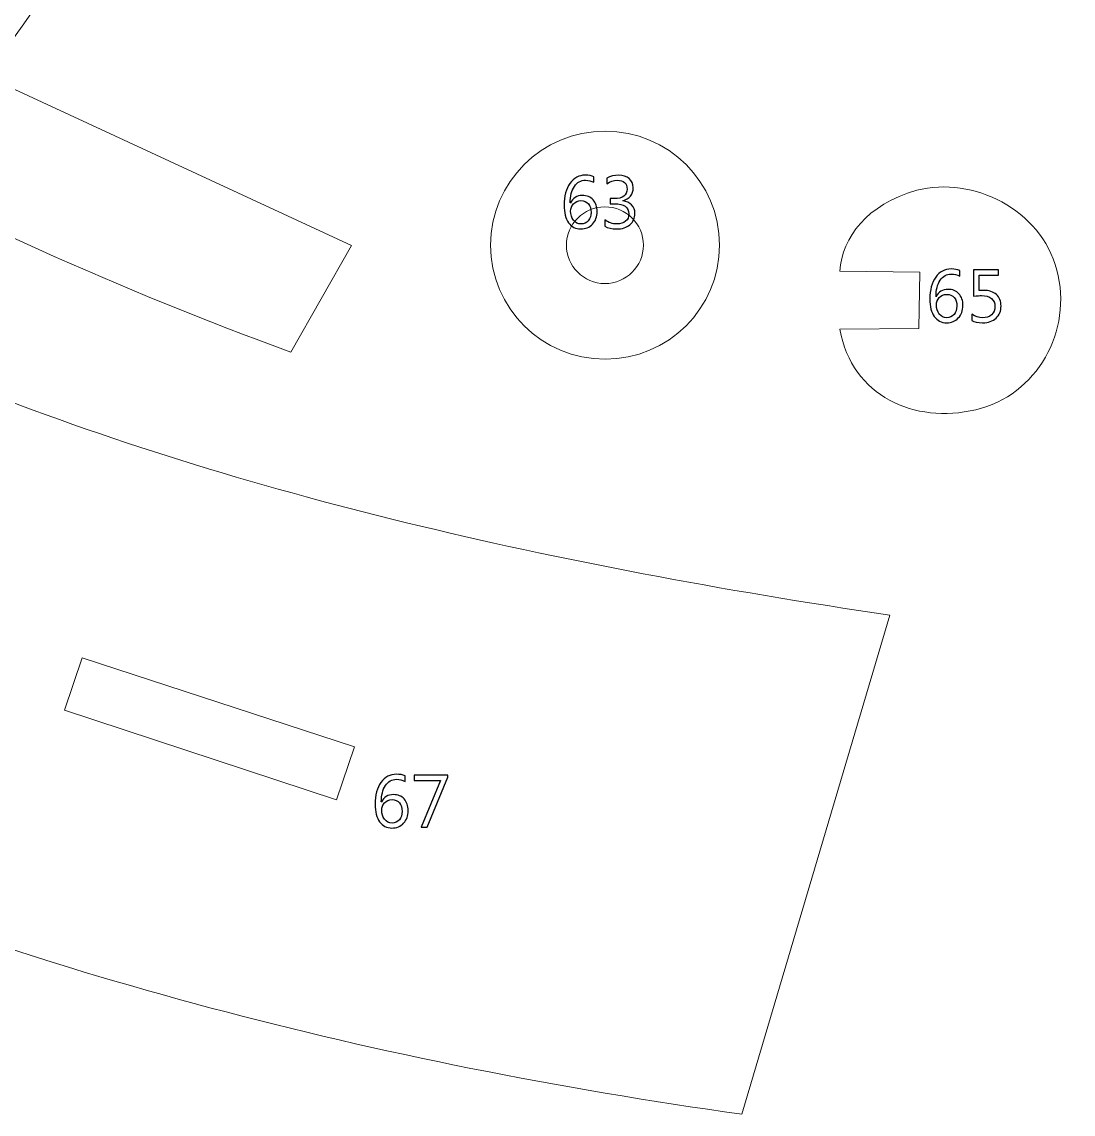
# Model space of a CAD drawing. Header units: centimetres. Extents: x -19.4 to 19.9, y -26.5 to 22.7.
# Drawn here: x 13.74 to 19.73, y -18.12 to -11.9 of the extents above; entities that cross this region are included whole.
import ezdxf

# ---------------------------------------------------------------- set-up
doc = ezdxf.new("R2010")
doc.units = ezdxf.units.CM
doc.header["$MEASUREMENT"] = 0
doc.layers.add('Camada 1', color=7, linetype='Continuous')

msp = doc.modelspace()

# ---------------------------------------------------------------- linework, layer by layer
at = {"layer": 'Camada 1', "color": 7, "lineweight": 9}
for centre, major_axis, ratio in [((17.06208, -13.17272), (0.65257, 0), 0.9956633), ((17.06121, -13.17267), (0.2195, 0), 0.995672)]:
    msp.add_ellipse(centre, major_axis=major_axis, ratio=ratio, dxfattribs=at)
for points, knots in [([(7.19645, -11.39078), (7.17834, -11.4777), (7.15261, -11.53528), (7.10658, -11.64964), (7.10658, -11.64964), (7.00426, -11.94824), (6.9458, -12.1205), (7.2625, -12.23736), (7.2625, -12.23736), (7.42524, -12.2847), (7.56222, -12.33634), (7.67792, -12.39158), (7.67792, -12.39158), (8.25612, -12.63074), (8.28379, -13.49284), (8.06222, -14.07244), (8.06222, -14.07244), (7.90312, -14.33174), (8.12985, -14.64468), (8.34635, -14.5721), (8.34635, -14.5721), (8.34635, -14.5721), (10.51261, -13.85516), (10.51261, -13.85516), (10.51261, -13.85516), (10.45027, -13.62004), (10.3866, -13.39248), (10.30282, -13.1574), (10.30282, -13.1574), (10.30282, -13.1574), (9.75943, -13.37982), (9.75943, -13.37982), (9.75943, -13.37982), (9.75943, -13.37982), (9.65196, -13.0734), (9.65196, -13.0734), (9.65196, -13.0734), (9.65196, -13.0734), (10.19293, -12.83964), (10.19293, -12.83964), (10.19293, -12.83964), (10.07545, -12.58512), (9.97469, -12.34292), (9.8446, -12.10114), (9.8446, -12.10114), (9.8446, -12.10114), (9.28561, -12.41004), (9.28561, -12.41004), (9.28561, -12.41004), (9.28561, -12.41004), (9.11823, -12.13246), (9.11823, -12.13246), (9.11823, -12.13246), (9.11823, -12.13246), (9.67372, -11.81196), (9.67372, -11.81196), (9.67372, -11.81196), (9.54626, -11.59628), (9.42556, -11.4123), (9.2911, -11.21652), (9.2911, -11.21652), (9.2911, -11.21652), (8.7758, -11.55694), (8.7758, -11.55694), (8.7758, -11.55694), (8.7758, -11.55694), (8.59966, -11.28924), (8.59966, -11.28924), (8.59966, -11.28924), (8.59966, -11.28924), (9.08363, -10.9607), (9.08363, -10.9607), (9.08363, -10.9607), (8.93983, -10.76064), (8.80629, -10.5467), (8.67396, -10.342), (8.67396, -10.342), (8.67396, -10.342), (8.14573, -10.66632), (8.14573, -10.66632), (8.14573, -10.66632), (8.14573, -10.66632), (8.00262, -10.38486), (8.00262, -10.38486), (8.00262, -10.38486), (8.00262, -10.38486), (8.52443, -10.04256), (8.52443, -10.04256), (8.52443, -10.04256), (8.0212, -9.0515), (8.70751, -8.2985), (9.46802, -8.13704), (9.46802, -8.13704), (11.09261, -7.8101), (12.4897, -7.95706), (13.98482, -8.7694), (13.98482, -8.7694), (14.99996, -9.29474), (16.00137, -9.92246), (16.99467, -10.55402), (16.99467, -10.55402), (17.6037, -10.88394), (18.02344, -11.20762), (18.71948, -11.44536), (18.71948, -11.44536), (18.93572, -11.51192), (19.05844, -11.5514), (19.13972, -11.50868), (19.13972, -11.50868), (19.46327, -10.98524), (19.65925, -10.21248), (19.61815, -8.4746), (19.61815, -8.4746), (19.50839, -6.9784), (19.39746, -6.24118), (19.06685, -5.72082), (19.06685, -5.72082), (18.54663, -5.42754), (16.84974, -5.4812), (14.59497, -5.70444), (14.59497, -5.70444), (13.02089, -5.8212), (11.37442, -6.12376), (9.63661, -6.09544), (9.63661, -6.09544), (8.8524, -6.07016), (8.2565, -5.0562), (7.49029, -3.89738), (7.49029, -3.89738), (7.07465, -3.96578), (6.73533, -3.89846), (6.51279, -3.7086), (6.51279, -3.7086), (6.29751, -3.49826), (6.17681, -3.24938), (6.18123, -2.95512), (6.18123, -2.95512), (6.18213, -2.87114), (6.12349, -2.8403), (6.03036, -2.87408), (6.03036, -2.87408), (4.90413, -3.1053), (3.83605, -3.23604), (2.85293, -3.22862), (2.85293, -3.22862), (2.85293, -3.22862), (2.20467, -3.24034), (2.20467, -3.24034), (2.20467, -3.24034), (1.31001, -3.25706), (0.76008, -3.42442), (0.61744, -3.98142), (0.61744, -3.98142), (0.5844, -4.14354), (0.59169, -5.23704), (0.59013, -5.44748), (0.59013, -5.44748), (0.59013, -5.44748), (0.59369, -7.65022), (0.59369, -7.65022), (0.59369, -7.65022), (0.59369, -7.65022), (2.63687, -7.653), (2.63687, -7.653), (2.63687, -7.653), (2.63687, -7.653), (2.63373, -7.97834), (2.63373, -7.97834), (2.63373, -7.97834), (2.63373, -7.97834), (0.59327, -7.98396), (0.59327, -7.98396), (0.59327, -7.98396), (0.59327, -7.98396), (0.6027, -10.72576), (0.6027, -10.72576), (0.6027, -10.72576), (0.6027, -10.72576), (1.1918, -10.78494), (1.1918, -10.78494), (1.1918, -10.78494), (1.1918, -10.78494), (1.47828, -9.17798), (1.47828, -9.17798), (1.47828, -9.17798), (1.47828, -9.17798), (3.30648, -9.44822), (3.30648, -9.44822), (3.30648, -9.44822), (3.30648, -9.44822), (3.00578, -10.99664), (3.00578, -10.99664), (3.00578, -10.99664), (3.00578, -10.99664), (3.96695, -11.09554), (3.96695, -11.09554), (3.96695, -11.09554), (3.97141, -10.7116), (4.01579, -10.34626), (4.11147, -10.00816), (4.11147, -10.00816), (4.24042, -9.56108), (4.39908, -9.2238), (4.63538, -9.14708), (4.63538, -9.14708), (4.63538, -9.14708), (6.56322, -9.14732), (6.56322, -9.14732), (6.56322, -9.14732), (6.70063, -9.15452), (6.76234, -9.3749), (6.71689, -9.719), (6.71689, -9.719), (6.68061, -10.09176), (6.42141, -10.4), (6.28219, -10.7906), (6.28219, -10.7906), (6.19002, -11.04918), (6.21334, -11.09912), (6.41761, -11.09774), (6.41761, -11.09774), (6.41761, -11.09774), (7.05509, -11.09466), (7.05509, -11.09466), (7.05509, -11.09466), (7.14054, -11.12192), (7.21906, -11.23272), (7.19645, -11.39078)], [0, 0, 0, 0, 0.0172414, 0.0172414, 0.0172414, 0.0172414, 0.0344828, 0.0344828, 0.0344828, 0.0344828, 0.0517241, 0.0517241, 0.0517241, 0.0517241, 0.0689655, 0.0689655, 0.0689655, 0.0689655, 0.0862069, 0.0862069, 0.0862069, 0.0862069, 0.1034483, 0.1034483, 0.1034483, 0.1034483, 0.1206897, 0.1206897, 0.1206897, 0.1206897, 0.137931, 0.137931, 0.137931, 0.137931, 0.1551724, 0.1551724, 0.1551724, 0.1551724, 0.1724138, 0.1724138, 0.1724138, 0.1724138, 0.1896552, 0.1896552, 0.1896552, 0.1896552, 0.2068966, 0.2068966, 0.2068966, 0.2068966, 0.2241379, 0.2241379, 0.2241379, 0.2241379, 0.2413793, 0.2413793, 0.2413793, 0.2413793, 0.2586207, 0.2586207, 0.2586207, 0.2586207, 0.2758621, 0.2758621, 0.2758621, 0.2758621, 0.2931034, 0.2931034, 0.2931034, 0.2931035, 0.3103448, 0.3103448, 0.3103448, 0.3103448, 0.3275862, 0.3275862, 0.3275862, 0.3275862, 0.3448276, 0.3448276, 0.3448276, 0.3448276, 0.362069, 0.362069, 0.362069, 0.362069, 0.3793103, 0.3793103, 0.3793103, 0.3793104, 0.3965517, 0.3965517, 0.3965517, 0.3965517, 0.4137931, 0.4137931, 0.4137931, 0.4137931, 0.4310345, 0.4310345, 0.4310345, 0.4310345, 0.4482759, 0.4482759, 0.4482759, 0.4482759, 0.4655172, 0.4655172, 0.4655172, 0.4655173, 0.4827586, 0.4827586, 0.4827586, 0.4827586, 0.5, 0.5, 0.5, 0.5, 0.5172414, 0.5172414, 0.5172414, 0.5172414, 0.5344828, 0.5344828, 0.5344828, 0.5344828, 0.5517241, 0.5517241, 0.5517241, 0.5517241, 0.5689655, 0.5689655, 0.5689655, 0.5689655, 0.5862069, 0.5862069, 0.5862069, 0.5862069, 0.6034483, 0.6034483, 0.6034483, 0.6034483, 0.6206897, 0.6206897, 0.6206897, 0.6206897, 0.637931, 0.637931, 0.637931, 0.637931, 0.6551724, 0.6551724, 0.6551724, 0.6551724, 0.6724138, 0.6724138, 0.6724138, 0.6724138, 0.6896552, 0.6896552, 0.6896552, 0.6896552, 0.7068966, 0.7068966, 0.7068966, 0.7068966, 0.7241379, 0.7241379, 0.7241379, 0.7241379, 0.7413793, 0.7413793, 0.7413793, 0.7413793, 0.7586207, 0.7586207, 0.7586207, 0.7586207, 0.7758621, 0.7758621, 0.7758621, 0.7758621, 0.7931034, 0.7931034, 0.7931034, 0.7931035, 0.8103448, 0.8103448, 0.8103448, 0.8103448, 0.8275862, 0.8275862, 0.8275862, 0.8275862, 0.8448276, 0.8448276, 0.8448276, 0.8448276, 0.862069, 0.862069, 0.862069, 0.862069, 0.8793103, 0.8793103, 0.8793103, 0.8793104, 0.8965517, 0.8965517, 0.8965517, 0.8965517, 0.9137931, 0.9137931, 0.9137931, 0.9137931, 0.9310345, 0.9310345, 0.9310345, 0.9310345, 0.9482759, 0.9482759, 0.9482759, 0.9482759, 0.9655172, 0.9655172, 0.9655172, 0.9655173, 1, 1, 1, 1]), ([(9.93121, -10.94648), (9.93121, -10.94648), (11.92697, -8.74734), (11.92697, -8.74734), (11.92697, -8.74734), (13.38951, -9.7434), (14.99683, -10.55588), (16.74211, -11.19342), (16.74211, -11.19342), (16.74211, -11.19342), (16.34909, -11.85574), (16.34909, -11.85574), (16.34909, -11.85574), (16.34909, -11.85574), (14.40107, -10.97), (14.40107, -10.97), (14.40107, -10.97), (14.40107, -10.97), (13.53987, -12.21242), (13.53987, -12.21242), (13.53987, -12.21242), (13.53987, -12.21242), (15.61777, -13.17442), (15.61777, -13.17442), (15.61777, -13.17442), (15.61777, -13.17442), (15.27133, -13.78306), (15.27133, -13.78306), (15.27133, -13.78306), (13.30771, -13.05998), (11.53683, -12.10334), (9.93121, -10.94648)], [0, 0, 0, 0, 0.1111111, 0.1111111, 0.1111111, 0.1111111, 0.2222222, 0.2222222, 0.2222222, 0.2222222, 0.3333333, 0.3333333, 0.3333333, 0.3333333, 0.4444444, 0.4444444, 0.4444444, 0.4444445, 0.5555556, 0.5555556, 0.5555556, 0.5555556, 0.6666667, 0.6666667, 0.6666667, 0.6666667, 0.7777778, 0.7777778, 0.7777778, 0.7777778, 1, 1, 1, 1]), ([(18.85047, -13.64656), (18.85047, -13.64656), (18.85609, -13.32634), (18.85609, -13.32634), (18.85609, -13.32634), (18.85609, -13.32634), (18.40037, -13.32034), (18.40037, -13.32034), (18.40037, -13.32034), (18.41571, -13.12668), (18.55053, -12.94306), (18.83885, -12.8599), (18.83885, -12.8599), (19.16195, -12.778), (19.54449, -12.96752), (19.63735, -13.31408), (19.63735, -13.31408), (19.73021, -13.66064), (19.52325, -14.02866), (19.17519, -14.11056), (19.17519, -14.11056), (18.82713, -14.19246), (18.46859, -14.03476), (18.40069, -13.65188), (18.40069, -13.65188), (18.40069, -13.65188), (18.85047, -13.64656), (18.85047, -13.64656)], [0, 0, 0, 0, 0.125, 0.125, 0.125, 0.125, 0.25, 0.25, 0.25, 0.25, 0.375, 0.375, 0.375, 0.375, 0.5, 0.5, 0.5, 0.5, 0.625, 0.625, 0.625, 0.625, 0.75, 0.75, 0.75, 0.75, 1, 1, 1, 1]), ([(11.65925, -13.7915), (11.65925, -13.7915), (13.13513, -14.46908), (13.13513, -14.46908), (13.13513, -14.46908), (13.13513, -14.46908), (13.43127, -13.96966), (13.43127, -13.96966), (13.43127, -13.96966), (14.99609, -14.59354), (16.77791, -15.00016), (18.68551, -15.28084), (18.68551, -15.28084), (18.68551, -15.28084), (17.84185, -18.12468), (17.84185, -18.12468), (17.84185, -18.12468), (15.74639, -17.83198), (13.79661, -17.32058), (12.01115, -16.56244), (12.01115, -16.56244), (12.01115, -16.56244), (12.27505, -16.05978), (12.27505, -16.05978), (12.27505, -16.05978), (12.27505, -16.05978), (10.82839, -15.42656), (10.82839, -15.42656), (10.82839, -15.42656), (10.82839, -15.42656), (11.65925, -13.7915), (11.65925, -13.7915)], [0, 0, 0, 0, 0.1111111, 0.1111111, 0.1111111, 0.1111111, 0.2222222, 0.2222222, 0.2222222, 0.2222222, 0.3333333, 0.3333333, 0.3333333, 0.3333333, 0.4444444, 0.4444444, 0.4444444, 0.4444445, 0.5555556, 0.5555556, 0.5555556, 0.5555556, 0.6666667, 0.6666667, 0.6666667, 0.6666667, 0.7777778, 0.7777778, 0.7777778, 0.7777778, 1, 1, 1, 1]), ([(14.08195, -15.52386), (14.08195, -15.52386), (13.98133, -15.82212), (13.98133, -15.82212), (13.98133, -15.82212), (13.98133, -15.82212), (15.53105, -16.33398), (15.53105, -16.33398), (15.53105, -16.33398), (15.53105, -16.33398), (15.63369, -16.0317), (15.63369, -16.0317), (15.63369, -16.0317), (15.63369, -16.0317), (14.08195, -15.52386), (14.08195, -15.52386)], [0, 0, 0, 0, 0.2, 0.2, 0.2, 0.2, 0.4, 0.4, 0.4, 0.4, 0.6, 0.6, 0.6, 0.6, 1, 1, 1, 1])]:
    msp.add_open_spline(points, degree=3, knots=knots, dxfattribs=at)
at = {"layer": 'Camada 1', "color": 7}
for points, knots in [([(16.99882, -12.78217), (16.99882, -12.78217), (16.99882, -12.81427), (16.99882, -12.81427), (16.99882, -12.81427), (16.98351, -12.80644), (16.96742, -12.80249), (16.95049, -12.80249), (16.95049, -12.80249), (16.92424, -12.80249), (16.90322, -12.8142), (16.88741, -12.83762), (16.88741, -12.83762), (16.87168, -12.86105), (16.86378, -12.89244), (16.86378, -12.93174), (16.86378, -12.93174), (16.86378, -12.93174), (16.86462, -12.93174), (16.86462, -12.93174), (16.86462, -12.93174), (16.87838, -12.90373), (16.90096, -12.88969), (16.93236, -12.88969), (16.93236, -12.88969), (16.95825, -12.88969), (16.97878, -12.89802), (16.99409, -12.9146), (16.99409, -12.9146), (17.0094, -12.93125), (17.01702, -12.95347), (17.01702, -12.98134), (17.01702, -12.98134), (17.01702, -13.01041), (17.00827, -13.03419), (16.99078, -13.0526), (16.99078, -13.0526), (16.97328, -13.07102), (16.95105, -13.08019), (16.9241, -13.08019), (16.9241, -13.08019), (16.89433, -13.08019), (16.87097, -13.06834), (16.85404, -13.04463), (16.85404, -13.04463), (16.83711, -13.02092), (16.82864, -12.98762), (16.82864, -12.94472), (16.82864, -12.94472), (16.82864, -12.89273), (16.83972, -12.85124), (16.86187, -12.82027), (16.86187, -12.82027), (16.88403, -12.78922), (16.91331, -12.7737), (16.94964, -12.7737), (16.94964, -12.7737), (16.97031, -12.7737), (16.98668, -12.77652), (16.99882, -12.78217)], [0, 0, 0, 0, 0.0625, 0.0625, 0.0625, 0.0625, 0.125, 0.125, 0.125, 0.125, 0.1875, 0.1875, 0.1875, 0.1875, 0.25, 0.25, 0.25, 0.25, 0.3125, 0.3125, 0.3125, 0.3125, 0.375, 0.375, 0.375, 0.375, 0.4375, 0.4375, 0.4375, 0.4375, 0.5, 0.5, 0.5, 0.5, 0.5625, 0.5625, 0.5625, 0.5625, 0.625, 0.625, 0.625, 0.625, 0.6875, 0.6875, 0.6875, 0.6875, 0.75, 0.75, 0.75, 0.75, 0.8125, 0.8125, 0.8125, 0.8125, 0.875, 0.875, 0.875, 0.875, 1, 1, 1, 1]), ([(17.06104, -13.0641), (17.06104, -13.0641), (17.06104, -13.0277), (17.06104, -13.0277), (17.06104, -13.0277), (17.08129, -13.04378), (17.10422, -13.05183), (17.12969, -13.05183), (17.12969, -13.05183), (17.15044, -13.05183), (17.16695, -13.04668), (17.17929, -13.0363), (17.17929, -13.0363), (17.19164, -13.02593), (17.19778, -13.01196), (17.19778, -12.99447), (17.19778, -12.99447), (17.19778, -12.95566), (17.17026, -12.93626), (17.1153, -12.93626), (17.1153, -12.93626), (17.1153, -12.93626), (17.09068, -12.93626), (17.09068, -12.93626), (17.09068, -12.93626), (17.09068, -12.93626), (17.09068, -12.90747), (17.09068, -12.90747), (17.09068, -12.90747), (17.09068, -12.90747), (17.1141, -12.90747), (17.1141, -12.90747), (17.1141, -12.90747), (17.16314, -12.90747), (17.18762, -12.88927), (17.18762, -12.85293), (17.18762, -12.85293), (17.18762, -12.81928), (17.16892, -12.80249), (17.13153, -12.80249), (17.13153, -12.80249), (17.11064, -12.80249), (17.09096, -12.80954), (17.07247, -12.82365), (17.07247, -12.82365), (17.07247, -12.82365), (17.07247, -12.79063), (17.07247, -12.79063), (17.07247, -12.79063), (17.09152, -12.77934), (17.11403, -12.7737), (17.13992, -12.7737), (17.13992, -12.7737), (17.1649, -12.7737), (17.18487, -12.78033), (17.1999, -12.79352), (17.1999, -12.79352), (17.21485, -12.80679), (17.22233, -12.82372), (17.22233, -12.8444), (17.22233, -12.8444), (17.22233, -12.88341), (17.20251, -12.90853), (17.16278, -12.91968), (17.16278, -12.91968), (17.16278, -12.91968), (17.16278, -12.92052), (17.16278, -12.92052), (17.16278, -12.92052), (17.18409, -12.92257), (17.20102, -12.93005), (17.21358, -12.94296), (17.21358, -12.94296), (17.22621, -12.95587), (17.23249, -12.97196), (17.23249, -12.99122), (17.23249, -12.99122), (17.23249, -13.01789), (17.22297, -13.03934), (17.20385, -13.05571), (17.20385, -13.05571), (17.18473, -13.07201), (17.15954, -13.08019), (17.12828, -13.08019), (17.12828, -13.08019), (17.10013, -13.08019), (17.07769, -13.07483), (17.06104, -13.0641)], [0, 0, 0, 0, 0.0434783, 0.0434783, 0.0434783, 0.0434783, 0.0869565, 0.0869565, 0.0869565, 0.0869565, 0.1304348, 0.1304348, 0.1304348, 0.1304348, 0.173913, 0.173913, 0.173913, 0.1739131, 0.2173913, 0.2173913, 0.2173913, 0.2173913, 0.2608696, 0.2608696, 0.2608696, 0.2608696, 0.3043478, 0.3043478, 0.3043478, 0.3043478, 0.3478261, 0.3478261, 0.3478261, 0.3478261, 0.3913043, 0.3913043, 0.3913043, 0.3913044, 0.4347826, 0.4347826, 0.4347826, 0.4347826, 0.4782609, 0.4782609, 0.4782609, 0.4782609, 0.5217391, 0.5217391, 0.5217391, 0.5217391, 0.5652174, 0.5652174, 0.5652174, 0.5652174, 0.6086957, 0.6086957, 0.6086957, 0.6086957, 0.6521739, 0.6521739, 0.6521739, 0.6521739, 0.6956522, 0.6956522, 0.6956522, 0.6956522, 0.7391304, 0.7391304, 0.7391304, 0.7391304, 0.7826087, 0.7826087, 0.7826087, 0.7826087, 0.826087, 0.826087, 0.826087, 0.826087, 0.8695652, 0.8695652, 0.8695652, 0.8695652, 0.9130435, 0.9130435, 0.9130435, 0.9130435, 1, 1, 1, 1]), ([(16.92481, -12.91848), (16.90731, -12.91848), (16.89313, -12.9244), (16.88226, -12.93626), (16.88226, -12.93626), (16.87133, -12.94818), (16.86589, -12.96215), (16.86589, -12.97831), (16.86589, -12.97831), (16.86589, -12.99863), (16.87133, -13.01591), (16.88212, -13.03031), (16.88212, -13.03031), (16.89292, -13.04463), (16.90731, -13.05183), (16.92523, -13.05183), (16.92523, -13.05183), (16.9423, -13.05183), (16.95613, -13.04555), (16.96657, -13.03306), (16.96657, -13.03306), (16.97709, -13.02057), (16.98231, -13.00477), (16.98231, -12.98558), (16.98231, -12.98558), (16.98231, -12.96455), (16.9773, -12.94818), (16.96721, -12.93626), (16.96721, -12.93626), (16.95712, -12.9244), (16.94301, -12.91848), (16.92481, -12.91848)], [0, 0, 0, 0, 0.1111111, 0.1111111, 0.1111111, 0.1111111, 0.2222222, 0.2222222, 0.2222222, 0.2222222, 0.3333333, 0.3333333, 0.3333333, 0.3333333, 0.4444444, 0.4444444, 0.4444444, 0.4444445, 0.5555556, 0.5555556, 0.5555556, 0.5555556, 0.6666667, 0.6666667, 0.6666667, 0.6666667, 0.7777778, 0.7777778, 0.7777778, 0.7777778, 1, 1, 1, 1]), ([(19.08369, -13.31671), (19.08369, -13.31671), (19.08369, -13.34881), (19.08369, -13.34881), (19.08369, -13.34881), (19.06838, -13.34098), (19.0523, -13.33703), (19.03536, -13.33703), (19.03536, -13.33703), (19.00911, -13.33703), (18.98809, -13.34874), (18.97228, -13.37217), (18.97228, -13.37217), (18.95655, -13.39559), (18.94865, -13.42699), (18.94865, -13.46629), (18.94865, -13.46629), (18.94865, -13.46629), (18.94949, -13.46629), (18.94949, -13.46629), (18.94949, -13.46629), (18.96325, -13.43828), (18.98583, -13.42424), (19.01723, -13.42424), (19.01723, -13.42424), (19.04312, -13.42424), (19.06365, -13.43256), (19.07897, -13.44914), (19.07897, -13.44914), (19.09428, -13.46579), (19.1019, -13.48802), (19.1019, -13.51589), (19.1019, -13.51589), (19.1019, -13.54496), (19.09315, -13.56874), (19.07565, -13.58715), (19.07565, -13.58715), (19.05815, -13.60557), (19.03593, -13.61474), (19.00897, -13.61474), (19.00897, -13.61474), (18.9792, -13.61474), (18.95584, -13.60289), (18.93891, -13.57918), (18.93891, -13.57918), (18.92198, -13.55547), (18.91351, -13.52217), (18.91351, -13.47927), (18.91351, -13.47927), (18.91351, -13.42727), (18.92459, -13.38578), (18.94674, -13.35481), (18.94674, -13.35481), (18.9689, -13.32376), (18.99818, -13.30824), (19.03452, -13.30824), (19.03452, -13.30824), (19.05519, -13.30824), (19.07156, -13.31106), (19.08369, -13.31671)], [0, 0, 0, 0, 0.0625, 0.0625, 0.0625, 0.0625, 0.125, 0.125, 0.125, 0.125, 0.1875, 0.1875, 0.1875, 0.1875, 0.25, 0.25, 0.25, 0.25, 0.3125, 0.3125, 0.3125, 0.3125, 0.375, 0.375, 0.375, 0.375, 0.4375, 0.4375, 0.4375, 0.4375, 0.5, 0.5, 0.5, 0.5, 0.5625, 0.5625, 0.5625, 0.5625, 0.625, 0.625, 0.625, 0.625, 0.6875, 0.6875, 0.6875, 0.6875, 0.75, 0.75, 0.75, 0.75, 0.8125, 0.8125, 0.8125, 0.8125, 0.875, 0.875, 0.875, 0.875, 1, 1, 1, 1]), ([(19.1527, -13.60246), (19.1527, -13.60246), (19.1527, -13.56648), (19.1527, -13.56648), (19.1527, -13.56648), (19.17295, -13.57974), (19.19355, -13.58638), (19.2145, -13.58638), (19.2145, -13.58638), (19.23546, -13.58638), (19.25232, -13.58045), (19.26516, -13.5686), (19.26516, -13.5686), (19.27794, -13.55681), (19.28436, -13.54108), (19.28436, -13.52153), (19.28436, -13.52153), (19.28436, -13.50213), (19.27779, -13.48696), (19.26474, -13.4761), (19.26474, -13.4761), (19.25162, -13.46523), (19.23292, -13.4598), (19.20851, -13.4598), (19.20851, -13.4598), (19.20025, -13.4598), (19.18473, -13.46064), (19.16201, -13.46227), (19.16201, -13.46227), (19.16201, -13.46227), (19.16201, -13.31332), (19.16201, -13.31332), (19.16201, -13.31332), (19.16201, -13.31332), (19.30552, -13.31332), (19.30552, -13.31332), (19.30552, -13.31332), (19.30552, -13.31332), (19.30552, -13.3438), (19.30552, -13.3438), (19.30552, -13.3438), (19.30552, -13.3438), (19.19418, -13.3438), (19.19418, -13.3438), (19.19418, -13.3438), (19.19418, -13.3438), (19.19418, -13.43101), (19.19418, -13.43101), (19.19418, -13.43101), (19.20329, -13.43045), (19.21168, -13.43016), (19.21944, -13.43016), (19.21944, -13.43016), (19.25112, -13.43016), (19.27568, -13.43814), (19.29303, -13.45401), (19.29303, -13.45401), (19.31039, -13.46989), (19.31907, -13.49169), (19.31907, -13.51935), (19.31907, -13.51935), (19.31907, -13.54799), (19.30976, -13.57107), (19.29106, -13.58849), (19.29106, -13.58849), (19.27236, -13.60599), (19.24668, -13.61474), (19.21415, -13.61474), (19.21415, -13.61474), (19.18671, -13.61474), (19.16624, -13.61065), (19.1527, -13.60246)], [0, 0, 0, 0, 0.0526316, 0.0526316, 0.0526316, 0.0526316, 0.1052632, 0.1052632, 0.1052632, 0.1052632, 0.1578947, 0.1578947, 0.1578947, 0.1578947, 0.2105263, 0.2105263, 0.2105263, 0.2105263, 0.2631579, 0.2631579, 0.2631579, 0.2631579, 0.3157895, 0.3157895, 0.3157895, 0.3157895, 0.3684211, 0.3684211, 0.3684211, 0.3684211, 0.4210526, 0.4210526, 0.4210526, 0.4210526, 0.4736842, 0.4736842, 0.4736842, 0.4736842, 0.5263158, 0.5263158, 0.5263158, 0.5263158, 0.5789474, 0.5789474, 0.5789474, 0.5789474, 0.6315789, 0.6315789, 0.6315789, 0.631579, 0.6842105, 0.6842105, 0.6842105, 0.6842105, 0.7368421, 0.7368421, 0.7368421, 0.7368421, 0.7894737, 0.7894737, 0.7894737, 0.7894737, 0.8421053, 0.8421053, 0.8421053, 0.8421053, 0.8947368, 0.8947368, 0.8947368, 0.8947369, 1, 1, 1, 1]), ([(19.00968, -13.45302), (18.99218, -13.45302), (18.978, -13.45895), (18.96713, -13.4708), (18.96713, -13.4708), (18.9562, -13.48273), (18.95076, -13.4967), (18.95076, -13.51286), (18.95076, -13.51286), (18.95076, -13.53318), (18.9562, -13.55046), (18.96699, -13.56486), (18.96699, -13.56486), (18.97779, -13.57918), (18.99218, -13.58638), (19.0101, -13.58638), (19.0101, -13.58638), (19.02718, -13.58638), (19.04101, -13.5801), (19.05145, -13.56761), (19.05145, -13.56761), (19.06196, -13.55512), (19.06718, -13.53932), (19.06718, -13.52012), (19.06718, -13.52012), (19.06718, -13.4991), (19.06217, -13.48273), (19.05208, -13.4708), (19.05208, -13.4708), (19.04199, -13.45895), (19.02788, -13.45302), (19.00968, -13.45302)], [0, 0, 0, 0, 0.1111111, 0.1111111, 0.1111111, 0.1111111, 0.2222222, 0.2222222, 0.2222222, 0.2222222, 0.3333333, 0.3333333, 0.3333333, 0.3333333, 0.4444444, 0.4444444, 0.4444444, 0.4444445, 0.5555556, 0.5555556, 0.5555556, 0.5555556, 0.6666667, 0.6666667, 0.6666667, 0.6666667, 0.7777778, 0.7777778, 0.7777778, 0.7777778, 1, 1, 1, 1]), ([(15.92193, -16.19617), (15.92193, -16.19617), (15.92193, -16.22827), (15.92193, -16.22827), (15.92193, -16.22827), (15.90662, -16.22044), (15.89054, -16.21649), (15.8736, -16.21649), (15.8736, -16.21649), (15.84735, -16.21649), (15.82633, -16.2282), (15.81052, -16.25163), (15.81052, -16.25163), (15.79479, -16.27505), (15.78689, -16.30645), (15.78689, -16.34575), (15.78689, -16.34575), (15.78689, -16.34575), (15.78773, -16.34575), (15.78773, -16.34575), (15.78773, -16.34575), (15.80149, -16.31774), (15.82407, -16.3037), (15.85547, -16.3037), (15.85547, -16.3037), (15.88136, -16.3037), (15.90189, -16.31202), (15.91721, -16.3286), (15.91721, -16.3286), (15.93252, -16.34525), (15.94014, -16.36748), (15.94014, -16.39535), (15.94014, -16.39535), (15.94014, -16.42442), (15.93139, -16.4482), (15.91389, -16.46661), (15.91389, -16.46661), (15.89639, -16.48503), (15.87417, -16.4942), (15.84721, -16.4942), (15.84721, -16.4942), (15.81744, -16.4942), (15.79408, -16.48235), (15.77715, -16.45864), (15.77715, -16.45864), (15.76022, -16.43493), (15.75175, -16.40163), (15.75175, -16.35873), (15.75175, -16.35873), (15.75175, -16.30673), (15.76283, -16.26524), (15.78498, -16.23427), (15.78498, -16.23427), (15.80714, -16.20322), (15.83642, -16.1877), (15.87276, -16.1877), (15.87276, -16.1877), (15.89343, -16.1877), (15.9098, -16.19052), (15.92193, -16.19617)], [0, 0, 0, 0, 0.0625, 0.0625, 0.0625, 0.0625, 0.125, 0.125, 0.125, 0.125, 0.1875, 0.1875, 0.1875, 0.1875, 0.25, 0.25, 0.25, 0.25, 0.3125, 0.3125, 0.3125, 0.3125, 0.375, 0.375, 0.375, 0.375, 0.4375, 0.4375, 0.4375, 0.4375, 0.5, 0.5, 0.5, 0.5, 0.5625, 0.5625, 0.5625, 0.5625, 0.625, 0.625, 0.625, 0.625, 0.6875, 0.6875, 0.6875, 0.6875, 0.75, 0.75, 0.75, 0.75, 0.8125, 0.8125, 0.8125, 0.8125, 0.875, 0.875, 0.875, 0.875, 1, 1, 1, 1]), ([(16.16578, -16.20344), (16.16578, -16.20344), (16.04851, -16.48912), (16.04851, -16.48912), (16.04851, -16.48912), (16.04851, -16.48912), (16.01337, -16.48912), (16.01337, -16.48912), (16.01337, -16.48912), (16.01337, -16.48912), (16.12429, -16.22326), (16.12429, -16.22326), (16.12429, -16.22326), (16.12429, -16.22326), (15.97485, -16.22326), (15.97485, -16.22326), (15.97485, -16.22326), (15.97485, -16.22326), (15.97485, -16.19278), (15.97485, -16.19278), (15.97485, -16.19278), (15.97485, -16.19278), (16.16578, -16.19278), (16.16578, -16.19278), (16.16578, -16.19278), (16.16578, -16.19278), (16.16578, -16.20344), (16.16578, -16.20344)], [0, 0, 0, 0, 0.125, 0.125, 0.125, 0.125, 0.25, 0.25, 0.25, 0.25, 0.375, 0.375, 0.375, 0.375, 0.5, 0.5, 0.5, 0.5, 0.625, 0.625, 0.625, 0.625, 0.75, 0.75, 0.75, 0.75, 1, 1, 1, 1]), ([(15.84792, -16.33248), (15.83042, -16.33248), (15.81624, -16.33841), (15.80537, -16.35026), (15.80537, -16.35026), (15.79444, -16.36219), (15.789, -16.37616), (15.789, -16.39232), (15.789, -16.39232), (15.789, -16.41264), (15.79444, -16.42992), (15.80523, -16.44432), (15.80523, -16.44432), (15.81603, -16.45864), (15.83042, -16.46584), (15.84834, -16.46584), (15.84834, -16.46584), (15.86542, -16.46584), (15.87925, -16.45956), (15.88969, -16.44707), (15.88969, -16.44707), (15.9002, -16.43458), (15.90542, -16.41878), (15.90542, -16.39958), (15.90542, -16.39958), (15.90542, -16.37856), (15.90041, -16.36219), (15.89032, -16.35026), (15.89032, -16.35026), (15.88023, -16.33841), (15.86612, -16.33248), (15.84792, -16.33248)], [0, 0, 0, 0, 0.1111111, 0.1111111, 0.1111111, 0.1111111, 0.2222222, 0.2222222, 0.2222222, 0.2222222, 0.3333333, 0.3333333, 0.3333333, 0.3333333, 0.4444444, 0.4444444, 0.4444444, 0.4444445, 0.5555556, 0.5555556, 0.5555556, 0.5555556, 0.6666667, 0.6666667, 0.6666667, 0.6666667, 0.7777778, 0.7777778, 0.7777778, 0.7777778, 1, 1, 1, 1])]:
    msp.add_open_spline(points, degree=3, knots=knots, dxfattribs=at)
at = {"layer": 'Camada 1', "color": 250, "lineweight": 9}
for points, knots in [([(16.99882, -12.78217), (16.99882, -12.78217), (16.99882, -12.81427), (16.99882, -12.81427), (16.99882, -12.81427), (16.98351, -12.80644), (16.96742, -12.80249), (16.95049, -12.80249), (16.95049, -12.80249), (16.92424, -12.80249), (16.90322, -12.8142), (16.88741, -12.83762), (16.88741, -12.83762), (16.87168, -12.86105), (16.86378, -12.89244), (16.86378, -12.93174), (16.86378, -12.93174), (16.86378, -12.93174), (16.86462, -12.93174), (16.86462, -12.93174), (16.86462, -12.93174), (16.87838, -12.90373), (16.90096, -12.88969), (16.93236, -12.88969), (16.93236, -12.88969), (16.95825, -12.88969), (16.97878, -12.89802), (16.99409, -12.9146), (16.99409, -12.9146), (17.0094, -12.93125), (17.01702, -12.95347), (17.01702, -12.98134), (17.01702, -12.98134), (17.01702, -13.01041), (17.00827, -13.03419), (16.99078, -13.0526), (16.99078, -13.0526), (16.97328, -13.07102), (16.95105, -13.08019), (16.9241, -13.08019), (16.9241, -13.08019), (16.89433, -13.08019), (16.87097, -13.06834), (16.85404, -13.04463), (16.85404, -13.04463), (16.83711, -13.02092), (16.82864, -12.98762), (16.82864, -12.94472), (16.82864, -12.94472), (16.82864, -12.89273), (16.83972, -12.85124), (16.86187, -12.82027), (16.86187, -12.82027), (16.88403, -12.78922), (16.91331, -12.7737), (16.94964, -12.7737), (16.94964, -12.7737), (16.97031, -12.7737), (16.98668, -12.77652), (16.99882, -12.78217)], [0, 0, 0, 0, 0.0625, 0.0625, 0.0625, 0.0625, 0.125, 0.125, 0.125, 0.125, 0.1875, 0.1875, 0.1875, 0.1875, 0.25, 0.25, 0.25, 0.25, 0.3125, 0.3125, 0.3125, 0.3125, 0.375, 0.375, 0.375, 0.375, 0.4375, 0.4375, 0.4375, 0.4375, 0.5, 0.5, 0.5, 0.5, 0.5625, 0.5625, 0.5625, 0.5625, 0.625, 0.625, 0.625, 0.625, 0.6875, 0.6875, 0.6875, 0.6875, 0.75, 0.75, 0.75, 0.75, 0.8125, 0.8125, 0.8125, 0.8125, 0.875, 0.875, 0.875, 0.875, 1, 1, 1, 1]), ([(17.06104, -13.0641), (17.06104, -13.0641), (17.06104, -13.0277), (17.06104, -13.0277), (17.06104, -13.0277), (17.08129, -13.04378), (17.10422, -13.05183), (17.12969, -13.05183), (17.12969, -13.05183), (17.15044, -13.05183), (17.16695, -13.04668), (17.17929, -13.0363), (17.17929, -13.0363), (17.19164, -13.02593), (17.19778, -13.01196), (17.19778, -12.99447), (17.19778, -12.99447), (17.19778, -12.95566), (17.17026, -12.93626), (17.1153, -12.93626), (17.1153, -12.93626), (17.1153, -12.93626), (17.09068, -12.93626), (17.09068, -12.93626), (17.09068, -12.93626), (17.09068, -12.93626), (17.09068, -12.90747), (17.09068, -12.90747), (17.09068, -12.90747), (17.09068, -12.90747), (17.1141, -12.90747), (17.1141, -12.90747), (17.1141, -12.90747), (17.16314, -12.90747), (17.18762, -12.88927), (17.18762, -12.85293), (17.18762, -12.85293), (17.18762, -12.81928), (17.16892, -12.80249), (17.13153, -12.80249), (17.13153, -12.80249), (17.11064, -12.80249), (17.09096, -12.80954), (17.07247, -12.82365), (17.07247, -12.82365), (17.07247, -12.82365), (17.07247, -12.79063), (17.07247, -12.79063), (17.07247, -12.79063), (17.09152, -12.77934), (17.11403, -12.7737), (17.13992, -12.7737), (17.13992, -12.7737), (17.1649, -12.7737), (17.18487, -12.78033), (17.1999, -12.79352), (17.1999, -12.79352), (17.21485, -12.80679), (17.22233, -12.82372), (17.22233, -12.8444), (17.22233, -12.8444), (17.22233, -12.88341), (17.20251, -12.90853), (17.16278, -12.91968), (17.16278, -12.91968), (17.16278, -12.91968), (17.16278, -12.92052), (17.16278, -12.92052), (17.16278, -12.92052), (17.18409, -12.92257), (17.20102, -12.93005), (17.21358, -12.94296), (17.21358, -12.94296), (17.22621, -12.95587), (17.23249, -12.97196), (17.23249, -12.99122), (17.23249, -12.99122), (17.23249, -13.01789), (17.22297, -13.03934), (17.20385, -13.05571), (17.20385, -13.05571), (17.18473, -13.07201), (17.15954, -13.08019), (17.12828, -13.08019), (17.12828, -13.08019), (17.10013, -13.08019), (17.07769, -13.07483), (17.06104, -13.0641)], [0, 0, 0, 0, 0.0434783, 0.0434783, 0.0434783, 0.0434783, 0.0869565, 0.0869565, 0.0869565, 0.0869565, 0.1304348, 0.1304348, 0.1304348, 0.1304348, 0.173913, 0.173913, 0.173913, 0.1739131, 0.2173913, 0.2173913, 0.2173913, 0.2173913, 0.2608696, 0.2608696, 0.2608696, 0.2608696, 0.3043478, 0.3043478, 0.3043478, 0.3043478, 0.3478261, 0.3478261, 0.3478261, 0.3478261, 0.3913043, 0.3913043, 0.3913043, 0.3913044, 0.4347826, 0.4347826, 0.4347826, 0.4347826, 0.4782609, 0.4782609, 0.4782609, 0.4782609, 0.5217391, 0.5217391, 0.5217391, 0.5217391, 0.5652174, 0.5652174, 0.5652174, 0.5652174, 0.6086957, 0.6086957, 0.6086957, 0.6086957, 0.6521739, 0.6521739, 0.6521739, 0.6521739, 0.6956522, 0.6956522, 0.6956522, 0.6956522, 0.7391304, 0.7391304, 0.7391304, 0.7391304, 0.7826087, 0.7826087, 0.7826087, 0.7826087, 0.826087, 0.826087, 0.826087, 0.826087, 0.8695652, 0.8695652, 0.8695652, 0.8695652, 0.9130435, 0.9130435, 0.9130435, 0.9130435, 1, 1, 1, 1]), ([(16.92481, -12.91848), (16.90731, -12.91848), (16.89313, -12.9244), (16.88226, -12.93626), (16.88226, -12.93626), (16.87133, -12.94818), (16.86589, -12.96215), (16.86589, -12.97831), (16.86589, -12.97831), (16.86589, -12.99863), (16.87133, -13.01591), (16.88212, -13.03031), (16.88212, -13.03031), (16.89292, -13.04463), (16.90731, -13.05183), (16.92523, -13.05183), (16.92523, -13.05183), (16.9423, -13.05183), (16.95613, -13.04555), (16.96657, -13.03306), (16.96657, -13.03306), (16.97709, -13.02057), (16.98231, -13.00477), (16.98231, -12.98558), (16.98231, -12.98558), (16.98231, -12.96455), (16.9773, -12.94818), (16.96721, -12.93626), (16.96721, -12.93626), (16.95712, -12.9244), (16.94301, -12.91848), (16.92481, -12.91848)], [0, 0, 0, 0, 0.1111111, 0.1111111, 0.1111111, 0.1111111, 0.2222222, 0.2222222, 0.2222222, 0.2222222, 0.3333333, 0.3333333, 0.3333333, 0.3333333, 0.4444444, 0.4444444, 0.4444444, 0.4444445, 0.5555556, 0.5555556, 0.5555556, 0.5555556, 0.6666667, 0.6666667, 0.6666667, 0.6666667, 0.7777778, 0.7777778, 0.7777778, 0.7777778, 1, 1, 1, 1]), ([(19.08369, -13.31671), (19.08369, -13.31671), (19.08369, -13.34881), (19.08369, -13.34881), (19.08369, -13.34881), (19.06838, -13.34098), (19.0523, -13.33703), (19.03536, -13.33703), (19.03536, -13.33703), (19.00911, -13.33703), (18.98809, -13.34874), (18.97228, -13.37217), (18.97228, -13.37217), (18.95655, -13.39559), (18.94865, -13.42699), (18.94865, -13.46629), (18.94865, -13.46629), (18.94865, -13.46629), (18.94949, -13.46629), (18.94949, -13.46629), (18.94949, -13.46629), (18.96325, -13.43828), (18.98583, -13.42424), (19.01723, -13.42424), (19.01723, -13.42424), (19.04312, -13.42424), (19.06365, -13.43256), (19.07897, -13.44914), (19.07897, -13.44914), (19.09428, -13.46579), (19.1019, -13.48802), (19.1019, -13.51589), (19.1019, -13.51589), (19.1019, -13.54496), (19.09315, -13.56874), (19.07565, -13.58715), (19.07565, -13.58715), (19.05815, -13.60557), (19.03593, -13.61474), (19.00897, -13.61474), (19.00897, -13.61474), (18.9792, -13.61474), (18.95584, -13.60289), (18.93891, -13.57918), (18.93891, -13.57918), (18.92198, -13.55547), (18.91351, -13.52217), (18.91351, -13.47927), (18.91351, -13.47927), (18.91351, -13.42727), (18.92459, -13.38578), (18.94674, -13.35481), (18.94674, -13.35481), (18.9689, -13.32376), (18.99818, -13.30824), (19.03452, -13.30824), (19.03452, -13.30824), (19.05519, -13.30824), (19.07156, -13.31106), (19.08369, -13.31671)], [0, 0, 0, 0, 0.0625, 0.0625, 0.0625, 0.0625, 0.125, 0.125, 0.125, 0.125, 0.1875, 0.1875, 0.1875, 0.1875, 0.25, 0.25, 0.25, 0.25, 0.3125, 0.3125, 0.3125, 0.3125, 0.375, 0.375, 0.375, 0.375, 0.4375, 0.4375, 0.4375, 0.4375, 0.5, 0.5, 0.5, 0.5, 0.5625, 0.5625, 0.5625, 0.5625, 0.625, 0.625, 0.625, 0.625, 0.6875, 0.6875, 0.6875, 0.6875, 0.75, 0.75, 0.75, 0.75, 0.8125, 0.8125, 0.8125, 0.8125, 0.875, 0.875, 0.875, 0.875, 1, 1, 1, 1]), ([(19.1527, -13.60246), (19.1527, -13.60246), (19.1527, -13.56648), (19.1527, -13.56648), (19.1527, -13.56648), (19.17295, -13.57974), (19.19355, -13.58638), (19.2145, -13.58638), (19.2145, -13.58638), (19.23546, -13.58638), (19.25232, -13.58045), (19.26516, -13.5686), (19.26516, -13.5686), (19.27794, -13.55681), (19.28436, -13.54108), (19.28436, -13.52153), (19.28436, -13.52153), (19.28436, -13.50213), (19.27779, -13.48696), (19.26474, -13.4761), (19.26474, -13.4761), (19.25162, -13.46523), (19.23292, -13.4598), (19.20851, -13.4598), (19.20851, -13.4598), (19.20025, -13.4598), (19.18473, -13.46064), (19.16201, -13.46227), (19.16201, -13.46227), (19.16201, -13.46227), (19.16201, -13.31332), (19.16201, -13.31332), (19.16201, -13.31332), (19.16201, -13.31332), (19.30552, -13.31332), (19.30552, -13.31332), (19.30552, -13.31332), (19.30552, -13.31332), (19.30552, -13.3438), (19.30552, -13.3438), (19.30552, -13.3438), (19.30552, -13.3438), (19.19418, -13.3438), (19.19418, -13.3438), (19.19418, -13.3438), (19.19418, -13.3438), (19.19418, -13.43101), (19.19418, -13.43101), (19.19418, -13.43101), (19.20329, -13.43045), (19.21168, -13.43016), (19.21944, -13.43016), (19.21944, -13.43016), (19.25112, -13.43016), (19.27568, -13.43814), (19.29303, -13.45401), (19.29303, -13.45401), (19.31039, -13.46989), (19.31907, -13.49169), (19.31907, -13.51935), (19.31907, -13.51935), (19.31907, -13.54799), (19.30976, -13.57107), (19.29106, -13.58849), (19.29106, -13.58849), (19.27236, -13.60599), (19.24668, -13.61474), (19.21415, -13.61474), (19.21415, -13.61474), (19.18671, -13.61474), (19.16624, -13.61065), (19.1527, -13.60246)], [0, 0, 0, 0, 0.0526316, 0.0526316, 0.0526316, 0.0526316, 0.1052632, 0.1052632, 0.1052632, 0.1052632, 0.1578947, 0.1578947, 0.1578947, 0.1578947, 0.2105263, 0.2105263, 0.2105263, 0.2105263, 0.2631579, 0.2631579, 0.2631579, 0.2631579, 0.3157895, 0.3157895, 0.3157895, 0.3157895, 0.3684211, 0.3684211, 0.3684211, 0.3684211, 0.4210526, 0.4210526, 0.4210526, 0.4210526, 0.4736842, 0.4736842, 0.4736842, 0.4736842, 0.5263158, 0.5263158, 0.5263158, 0.5263158, 0.5789474, 0.5789474, 0.5789474, 0.5789474, 0.6315789, 0.6315789, 0.6315789, 0.631579, 0.6842105, 0.6842105, 0.6842105, 0.6842105, 0.7368421, 0.7368421, 0.7368421, 0.7368421, 0.7894737, 0.7894737, 0.7894737, 0.7894737, 0.8421053, 0.8421053, 0.8421053, 0.8421053, 0.8947368, 0.8947368, 0.8947368, 0.8947369, 1, 1, 1, 1]), ([(19.00968, -13.45302), (18.99218, -13.45302), (18.978, -13.45895), (18.96713, -13.4708), (18.96713, -13.4708), (18.9562, -13.48273), (18.95076, -13.4967), (18.95076, -13.51286), (18.95076, -13.51286), (18.95076, -13.53318), (18.9562, -13.55046), (18.96699, -13.56486), (18.96699, -13.56486), (18.97779, -13.57918), (18.99218, -13.58638), (19.0101, -13.58638), (19.0101, -13.58638), (19.02718, -13.58638), (19.04101, -13.5801), (19.05145, -13.56761), (19.05145, -13.56761), (19.06196, -13.55512), (19.06718, -13.53932), (19.06718, -13.52012), (19.06718, -13.52012), (19.06718, -13.4991), (19.06217, -13.48273), (19.05208, -13.4708), (19.05208, -13.4708), (19.04199, -13.45895), (19.02788, -13.45302), (19.00968, -13.45302)], [0, 0, 0, 0, 0.1111111, 0.1111111, 0.1111111, 0.1111111, 0.2222222, 0.2222222, 0.2222222, 0.2222222, 0.3333333, 0.3333333, 0.3333333, 0.3333333, 0.4444444, 0.4444444, 0.4444444, 0.4444445, 0.5555556, 0.5555556, 0.5555556, 0.5555556, 0.6666667, 0.6666667, 0.6666667, 0.6666667, 0.7777778, 0.7777778, 0.7777778, 0.7777778, 1, 1, 1, 1]), ([(15.92193, -16.19617), (15.92193, -16.19617), (15.92193, -16.22827), (15.92193, -16.22827), (15.92193, -16.22827), (15.90662, -16.22044), (15.89054, -16.21649), (15.8736, -16.21649), (15.8736, -16.21649), (15.84735, -16.21649), (15.82633, -16.2282), (15.81052, -16.25163), (15.81052, -16.25163), (15.79479, -16.27505), (15.78689, -16.30645), (15.78689, -16.34575), (15.78689, -16.34575), (15.78689, -16.34575), (15.78773, -16.34575), (15.78773, -16.34575), (15.78773, -16.34575), (15.80149, -16.31774), (15.82407, -16.3037), (15.85547, -16.3037), (15.85547, -16.3037), (15.88136, -16.3037), (15.90189, -16.31202), (15.91721, -16.3286), (15.91721, -16.3286), (15.93252, -16.34525), (15.94014, -16.36748), (15.94014, -16.39535), (15.94014, -16.39535), (15.94014, -16.42442), (15.93139, -16.4482), (15.91389, -16.46661), (15.91389, -16.46661), (15.89639, -16.48503), (15.87417, -16.4942), (15.84721, -16.4942), (15.84721, -16.4942), (15.81744, -16.4942), (15.79408, -16.48235), (15.77715, -16.45864), (15.77715, -16.45864), (15.76022, -16.43493), (15.75175, -16.40163), (15.75175, -16.35873), (15.75175, -16.35873), (15.75175, -16.30673), (15.76283, -16.26524), (15.78498, -16.23427), (15.78498, -16.23427), (15.80714, -16.20322), (15.83642, -16.1877), (15.87276, -16.1877), (15.87276, -16.1877), (15.89343, -16.1877), (15.9098, -16.19052), (15.92193, -16.19617)], [0, 0, 0, 0, 0.0625, 0.0625, 0.0625, 0.0625, 0.125, 0.125, 0.125, 0.125, 0.1875, 0.1875, 0.1875, 0.1875, 0.25, 0.25, 0.25, 0.25, 0.3125, 0.3125, 0.3125, 0.3125, 0.375, 0.375, 0.375, 0.375, 0.4375, 0.4375, 0.4375, 0.4375, 0.5, 0.5, 0.5, 0.5, 0.5625, 0.5625, 0.5625, 0.5625, 0.625, 0.625, 0.625, 0.625, 0.6875, 0.6875, 0.6875, 0.6875, 0.75, 0.75, 0.75, 0.75, 0.8125, 0.8125, 0.8125, 0.8125, 0.875, 0.875, 0.875, 0.875, 1, 1, 1, 1]), ([(16.16578, -16.20344), (16.16578, -16.20344), (16.04851, -16.48912), (16.04851, -16.48912), (16.04851, -16.48912), (16.04851, -16.48912), (16.01337, -16.48912), (16.01337, -16.48912), (16.01337, -16.48912), (16.01337, -16.48912), (16.12429, -16.22326), (16.12429, -16.22326), (16.12429, -16.22326), (16.12429, -16.22326), (15.97485, -16.22326), (15.97485, -16.22326), (15.97485, -16.22326), (15.97485, -16.22326), (15.97485, -16.19278), (15.97485, -16.19278), (15.97485, -16.19278), (15.97485, -16.19278), (16.16578, -16.19278), (16.16578, -16.19278), (16.16578, -16.19278), (16.16578, -16.19278), (16.16578, -16.20344), (16.16578, -16.20344)], [0, 0, 0, 0, 0.125, 0.125, 0.125, 0.125, 0.25, 0.25, 0.25, 0.25, 0.375, 0.375, 0.375, 0.375, 0.5, 0.5, 0.5, 0.5, 0.625, 0.625, 0.625, 0.625, 0.75, 0.75, 0.75, 0.75, 1, 1, 1, 1]), ([(15.84792, -16.33248), (15.83042, -16.33248), (15.81624, -16.33841), (15.80537, -16.35026), (15.80537, -16.35026), (15.79444, -16.36219), (15.789, -16.37616), (15.789, -16.39232), (15.789, -16.39232), (15.789, -16.41264), (15.79444, -16.42992), (15.80523, -16.44432), (15.80523, -16.44432), (15.81603, -16.45864), (15.83042, -16.46584), (15.84834, -16.46584), (15.84834, -16.46584), (15.86542, -16.46584), (15.87925, -16.45956), (15.88969, -16.44707), (15.88969, -16.44707), (15.9002, -16.43458), (15.90542, -16.41878), (15.90542, -16.39958), (15.90542, -16.39958), (15.90542, -16.37856), (15.90041, -16.36219), (15.89032, -16.35026), (15.89032, -16.35026), (15.88023, -16.33841), (15.86612, -16.33248), (15.84792, -16.33248)], [0, 0, 0, 0, 0.1111111, 0.1111111, 0.1111111, 0.1111111, 0.2222222, 0.2222222, 0.2222222, 0.2222222, 0.3333333, 0.3333333, 0.3333333, 0.3333333, 0.4444444, 0.4444444, 0.4444444, 0.4444445, 0.5555556, 0.5555556, 0.5555556, 0.5555556, 0.6666667, 0.6666667, 0.6666667, 0.6666667, 0.7777778, 0.7777778, 0.7777778, 0.7777778, 1, 1, 1, 1])]:
    msp.add_open_spline(points, degree=3, knots=knots, dxfattribs=at)

doc.saveas('drawing.dxf')
